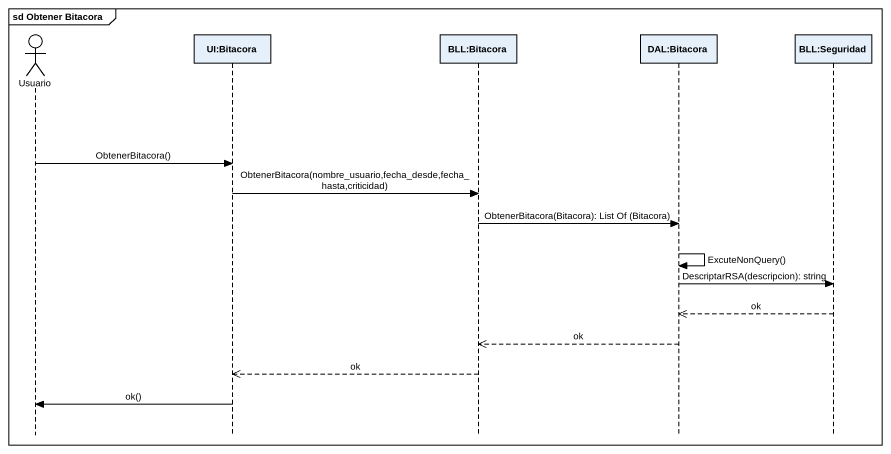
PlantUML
@startuml
mainframe sd Obtener Bitacora
hide footbox
actor Usuario
participant "UI:Bitacora" as UI_Bitacora
participant "BLL:Bitacora" as BLL_Bitacora
participant "DAL:Bitacora" as DAL_Bitacora
participant "BLL:Seguridad" as BLL_Seguridad

Usuario -> UI_Bitacora : ObtenerBitacora()
UI_Bitacora -> BLL_Bitacora : ObtenerBitacora(nombre_usuario,fecha_desde,fecha_hasta,criticidad)
BLL_Bitacora -> DAL_Bitacora : ObtenerBitacora(Bitacora): List Of (Bitacora)
DAL_Bitacora -> DAL_Bitacora : ExcuteNonQuery()
DAL_Bitacora -> BLL_Seguridad : DescriptarRSA(descripcion): string
BLL_Seguridad -->> DAL_Bitacora : ok
DAL_Bitacora -->> BLL_Bitacora : ok
BLL_Bitacora -->> UI_Bitacora : ok
UI_Bitacora -> Usuario : ok()
@enduml
